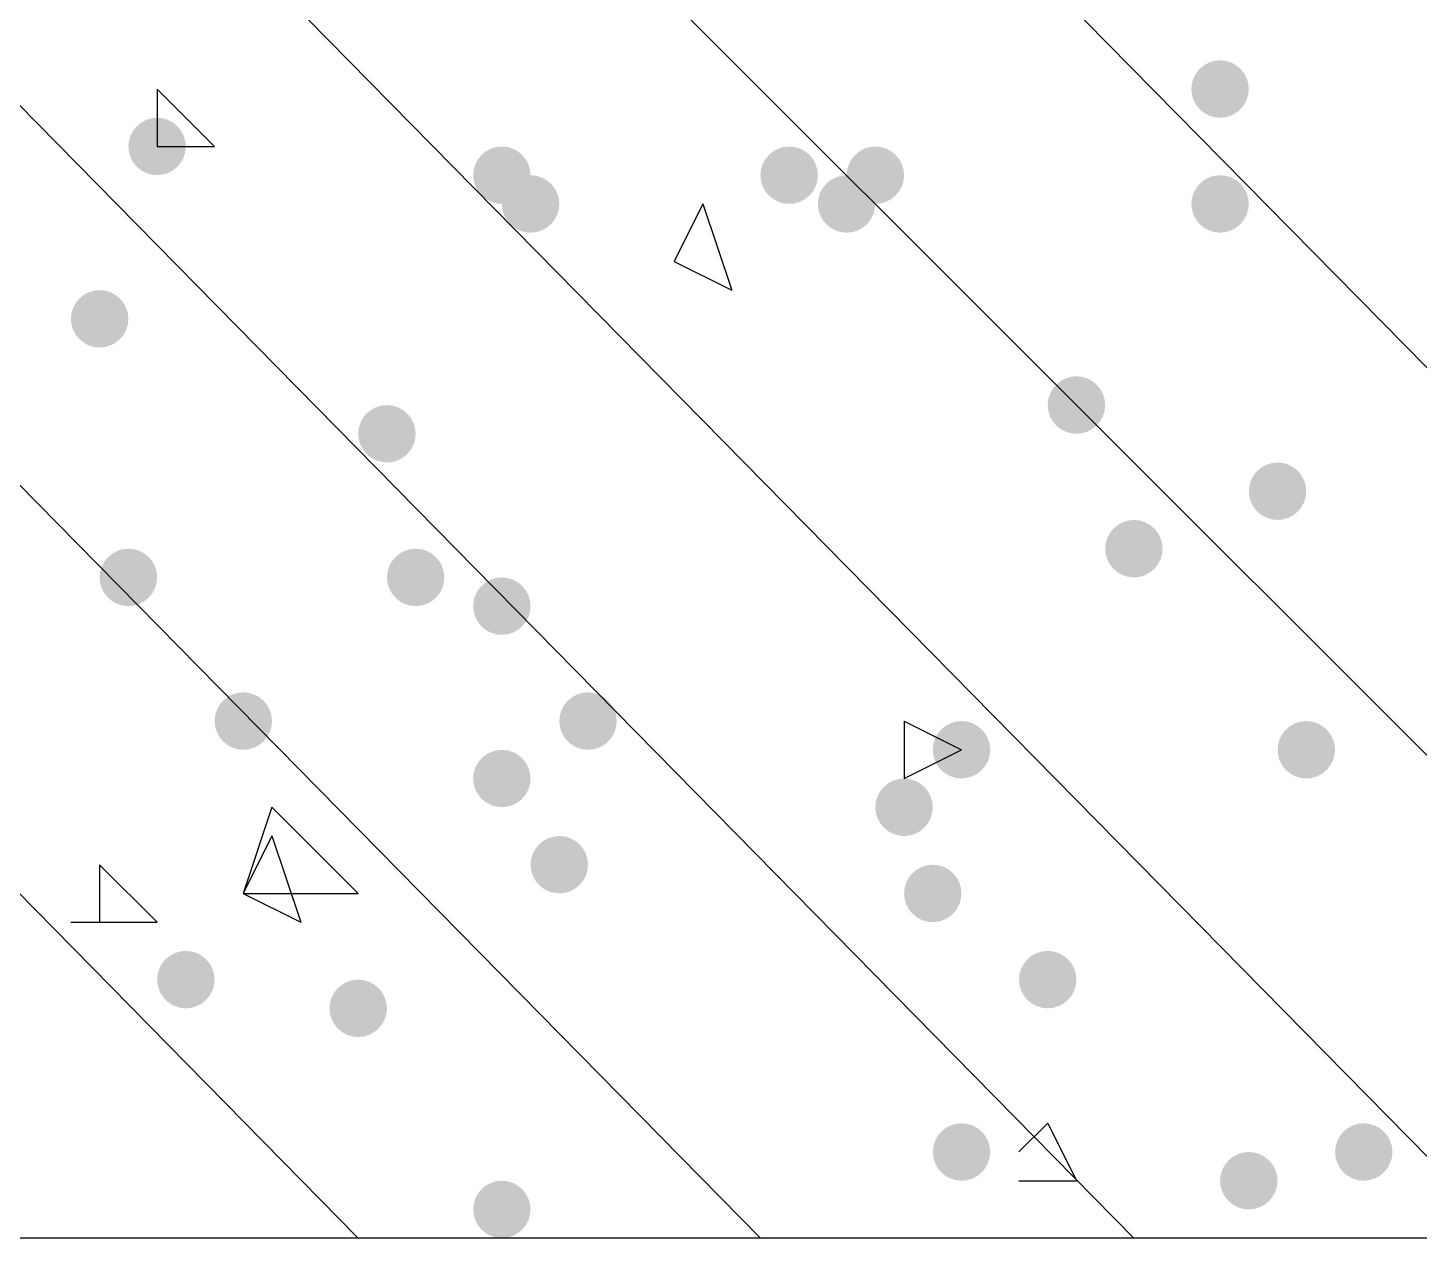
# Model space of a CAD drawing. Header units: inches. Extents: x 11 to 286, y 6 to 196.
# Drawn here: x 107.774 to 109.824, y 51.153 to 52.936 of the extents above; entities that cross this region are included whole.
import ezdxf

# ---------------------------------------------------------------- set-up
doc = ezdxf.new("R2010")
doc.units = ezdxf.units.IN
doc.header["$MEASUREMENT"] = 0
doc.layers.add('PDF_几何图形', color=7, linetype='Continuous')
doc.layers.add('PDF_实体填充', color=7, linetype='Continuous', true_color=0xffffff)

msp = doc.modelspace()

# ---------------------------------------------------------------- hatches: boundary and pattern name
at = {"layer": 'PDF_实体填充', "transparency": 33554559}
h = msp.add_hatch(color=7, dxfattribs=at)
edge = h.paths.add_edge_path(flags=0)
edge.add_spline(control_points=[(109.5728, 52.8461), (109.5728, 52.8228), (109.5537, 52.8038), (109.5304, 52.8038)], knot_values=[0, 0, 0, 0, 1, 1, 1, 1], degree=3, periodic=0)
edge.add_spline(control_points=[(109.5304, 52.8038), (109.5072, 52.8038), (109.4881, 52.8228), (109.4881, 52.8461)], knot_values=[0, 0, 0, 0, 1, 1, 1, 1], degree=3, periodic=0)
edge.add_line((109.4881, 52.8461), (109.4881, 52.8461))
edge.add_spline(control_points=[(109.4881, 52.8461), (109.4881, 52.8694), (109.5072, 52.8884), (109.5304, 52.8884)], knot_values=[0, 0, 0, 0, 1, 1, 1, 1], degree=3, periodic=0)
edge.add_spline(control_points=[(109.5304, 52.8884), (109.5537, 52.8884), (109.5728, 52.8694), (109.5728, 52.8461)], knot_values=[0, 0, 0, 0, 1, 1, 1, 1], degree=3, periodic=0)
edge.add_line((109.5728, 52.8461), (109.5728, 52.8461))
edge.add_line((109.5728, 52.8461), (109.5728, 52.8461))
h = msp.add_hatch(color=7, dxfattribs=at)
edge = h.paths.add_edge_path(flags=0)
edge.add_spline(control_points=[(108.0064, 52.7614), (108.0064, 52.7382), (107.9874, 52.7191), (107.9641, 52.7191)], knot_values=[0, 0, 0, 0, 1, 1, 1, 1], degree=3, periodic=0)
edge.add_spline(control_points=[(107.9641, 52.7191), (107.9408, 52.7191), (107.9218, 52.7382), (107.9218, 52.7614)], knot_values=[0, 0, 0, 0, 1, 1, 1, 1], degree=3, periodic=0)
edge.add_line((107.9218, 52.7614), (107.9218, 52.7614))
edge.add_spline(control_points=[(107.9218, 52.7614), (107.9218, 52.7847), (107.9408, 52.8038), (107.9641, 52.8038)], knot_values=[0, 0, 0, 0, 1, 1, 1, 1], degree=3, periodic=0)
edge.add_spline(control_points=[(107.9641, 52.8038), (107.9874, 52.8038), (108.0064, 52.7847), (108.0064, 52.7614)], knot_values=[0, 0, 0, 0, 1, 1, 1, 1], degree=3, periodic=0)
edge.add_line((108.0064, 52.7614), (108.0064, 52.7614))
edge.add_line((108.0064, 52.7614), (108.0064, 52.7614))
h = msp.add_hatch(color=7, dxfattribs=at)
edge = h.paths.add_edge_path(flags=0)
edge.add_spline(control_points=[(108.5144, 52.7191), (108.5144, 52.6958), (108.4954, 52.6768), (108.4721, 52.6768)], knot_values=[0, 0, 0, 0, 1, 1, 1, 1], degree=3, periodic=0)
edge.add_spline(control_points=[(108.4721, 52.6768), (108.4488, 52.6768), (108.4298, 52.6958), (108.4298, 52.7191)], knot_values=[0, 0, 0, 0, 1, 1, 1, 1], degree=3, periodic=0)
edge.add_line((108.4298, 52.7191), (108.4298, 52.7191))
edge.add_spline(control_points=[(108.4298, 52.7191), (108.4298, 52.7424), (108.4488, 52.7614), (108.4721, 52.7614)], knot_values=[0, 0, 0, 0, 1, 1, 1, 1], degree=3, periodic=0)
edge.add_spline(control_points=[(108.4721, 52.7614), (108.4954, 52.7614), (108.5144, 52.7424), (108.5144, 52.7191)], knot_values=[0, 0, 0, 0, 1, 1, 1, 1], degree=3, periodic=0)
edge.add_line((108.5144, 52.7191), (108.5144, 52.7191))
edge.add_line((108.5144, 52.7191), (108.5144, 52.7191))
h = msp.add_hatch(color=7, dxfattribs=at)
edge = h.paths.add_edge_path(flags=0)
edge.add_spline(control_points=[(108.9378, 52.7191), (108.9378, 52.6958), (108.9187, 52.6768), (108.8954, 52.6768)], knot_values=[0, 0, 0, 0, 1, 1, 1, 1], degree=3, periodic=0)
edge.add_spline(control_points=[(108.8954, 52.6768), (108.8722, 52.6768), (108.8531, 52.6958), (108.8531, 52.7191)], knot_values=[0, 0, 0, 0, 1, 1, 1, 1], degree=3, periodic=0)
edge.add_line((108.8531, 52.7191), (108.8531, 52.7191))
edge.add_spline(control_points=[(108.8531, 52.7191), (108.8531, 52.7424), (108.8722, 52.7614), (108.8954, 52.7614)], knot_values=[0, 0, 0, 0, 1, 1, 1, 1], degree=3, periodic=0)
edge.add_spline(control_points=[(108.8954, 52.7614), (108.9187, 52.7614), (108.9378, 52.7424), (108.9378, 52.7191)], knot_values=[0, 0, 0, 0, 1, 1, 1, 1], degree=3, periodic=0)
edge.add_line((108.9378, 52.7191), (108.9378, 52.7191))
edge.add_line((108.9378, 52.7191), (108.9378, 52.7191))
h = msp.add_hatch(color=7, dxfattribs=at)
edge = h.paths.add_edge_path(flags=0)
edge.add_spline(control_points=[(109.0648, 52.7191), (109.0648, 52.6958), (109.0457, 52.6768), (109.0224, 52.6768)], knot_values=[0, 0, 0, 0, 1, 1, 1, 1], degree=3, periodic=0)
edge.add_spline(control_points=[(109.0224, 52.6768), (108.9992, 52.6768), (108.9801, 52.6958), (108.9801, 52.7191)], knot_values=[0, 0, 0, 0, 1, 1, 1, 1], degree=3, periodic=0)
edge.add_line((108.9801, 52.7191), (108.9801, 52.7191))
edge.add_spline(control_points=[(108.9801, 52.7191), (108.9801, 52.7424), (108.9992, 52.7614), (109.0224, 52.7614)], knot_values=[0, 0, 0, 0, 1, 1, 1, 1], degree=3, periodic=0)
edge.add_spline(control_points=[(109.0224, 52.7614), (109.0457, 52.7614), (109.0648, 52.7424), (109.0648, 52.7191)], knot_values=[0, 0, 0, 0, 1, 1, 1, 1], degree=3, periodic=0)
edge.add_line((109.0648, 52.7191), (109.0648, 52.7191))
edge.add_line((109.0648, 52.7191), (109.0648, 52.7191))
h = msp.add_hatch(color=7, dxfattribs=at)
edge = h.paths.add_edge_path(flags=0)
edge.add_spline(control_points=[(108.5568, 52.6768), (108.5568, 52.6535), (108.5377, 52.6344), (108.5144, 52.6344)], knot_values=[0, 0, 0, 0, 1, 1, 1, 1], degree=3, periodic=0)
edge.add_spline(control_points=[(108.5144, 52.6344), (108.4912, 52.6344), (108.4721, 52.6535), (108.4721, 52.6768)], knot_values=[0, 0, 0, 0, 1, 1, 1, 1], degree=3, periodic=0)
edge.add_line((108.4721, 52.6768), (108.4721, 52.6768))
edge.add_spline(control_points=[(108.4721, 52.6768), (108.4721, 52.7001), (108.4912, 52.7191), (108.5144, 52.7191)], knot_values=[0, 0, 0, 0, 1, 1, 1, 1], degree=3, periodic=0)
edge.add_spline(control_points=[(108.5144, 52.7191), (108.5377, 52.7191), (108.5568, 52.7001), (108.5568, 52.6768)], knot_values=[0, 0, 0, 0, 1, 1, 1, 1], degree=3, periodic=0)
edge.add_line((108.5568, 52.6768), (108.5568, 52.6768))
edge.add_line((108.5568, 52.6768), (108.5568, 52.6768))
h = msp.add_hatch(color=7, dxfattribs=at)
edge = h.paths.add_edge_path(flags=0)
edge.add_spline(control_points=[(109.0224, 52.6768), (109.0224, 52.6535), (109.0034, 52.6344), (108.9801, 52.6344)], knot_values=[0, 0, 0, 0, 1, 1, 1, 1], degree=3, periodic=0)
edge.add_spline(control_points=[(108.9801, 52.6344), (108.9568, 52.6344), (108.9378, 52.6535), (108.9378, 52.6768)], knot_values=[0, 0, 0, 0, 1, 1, 1, 1], degree=3, periodic=0)
edge.add_line((108.9378, 52.6768), (108.9378, 52.6768))
edge.add_spline(control_points=[(108.9378, 52.6768), (108.9378, 52.7001), (108.9568, 52.7191), (108.9801, 52.7191)], knot_values=[0, 0, 0, 0, 1, 1, 1, 1], degree=3, periodic=0)
edge.add_spline(control_points=[(108.9801, 52.7191), (109.0034, 52.7191), (109.0224, 52.7001), (109.0224, 52.6768)], knot_values=[0, 0, 0, 0, 1, 1, 1, 1], degree=3, periodic=0)
edge.add_line((109.0224, 52.6768), (109.0224, 52.6768))
edge.add_line((109.0224, 52.6768), (109.0224, 52.6768))
h = msp.add_hatch(color=7, dxfattribs=at)
edge = h.paths.add_edge_path(flags=0)
edge.add_spline(control_points=[(109.5728, 52.6768), (109.5728, 52.6535), (109.5537, 52.6344), (109.5304, 52.6344)], knot_values=[0, 0, 0, 0, 1, 1, 1, 1], degree=3, periodic=0)
edge.add_spline(control_points=[(109.5304, 52.6344), (109.5072, 52.6344), (109.4881, 52.6535), (109.4881, 52.6768)], knot_values=[0, 0, 0, 0, 1, 1, 1, 1], degree=3, periodic=0)
edge.add_line((109.4881, 52.6768), (109.4881, 52.6768))
edge.add_spline(control_points=[(109.4881, 52.6768), (109.4881, 52.7001), (109.5072, 52.7191), (109.5304, 52.7191)], knot_values=[0, 0, 0, 0, 1, 1, 1, 1], degree=3, periodic=0)
edge.add_spline(control_points=[(109.5304, 52.7191), (109.5537, 52.7191), (109.5728, 52.7001), (109.5728, 52.6768)], knot_values=[0, 0, 0, 0, 1, 1, 1, 1], degree=3, periodic=0)
edge.add_line((109.5728, 52.6768), (109.5728, 52.6768))
edge.add_line((109.5728, 52.6768), (109.5728, 52.6768))
h = msp.add_hatch(color=7, dxfattribs=at)
edge = h.paths.add_edge_path(flags=0)
edge.add_spline(control_points=[(107.9218, 52.5074), (107.9218, 52.4842), (107.9027, 52.4651), (107.8794, 52.4651)], knot_values=[0, 0, 0, 0, 1, 1, 1, 1], degree=3, periodic=0)
edge.add_spline(control_points=[(107.8794, 52.4651), (107.8562, 52.4651), (107.8371, 52.4842), (107.8371, 52.5074)], knot_values=[0, 0, 0, 0, 1, 1, 1, 1], degree=3, periodic=0)
edge.add_line((107.8371, 52.5074), (107.8371, 52.5074))
edge.add_spline(control_points=[(107.8371, 52.5074), (107.8371, 52.5307), (107.8562, 52.5498), (107.8794, 52.5498)], knot_values=[0, 0, 0, 0, 1, 1, 1, 1], degree=3, periodic=0)
edge.add_spline(control_points=[(107.8794, 52.5498), (107.9027, 52.5498), (107.9218, 52.5307), (107.9218, 52.5074)], knot_values=[0, 0, 0, 0, 1, 1, 1, 1], degree=3, periodic=0)
edge.add_line((107.9218, 52.5074), (107.9218, 52.5074))
edge.add_line((107.9218, 52.5074), (107.9218, 52.5074))
h = msp.add_hatch(color=7, dxfattribs=at)
edge = h.paths.add_edge_path(flags=0)
edge.add_spline(control_points=[(109.3611, 52.3804), (109.3611, 52.3572), (109.3421, 52.3381), (109.3188, 52.3381)], knot_values=[0, 0, 0, 0, 1, 1, 1, 1], degree=3, periodic=0)
edge.add_spline(control_points=[(109.3188, 52.3381), (109.2955, 52.3381), (109.2764, 52.3572), (109.2764, 52.3804)], knot_values=[0, 0, 0, 0, 1, 1, 1, 1], degree=3, periodic=0)
edge.add_line((109.2764, 52.3804), (109.2764, 52.3804))
edge.add_spline(control_points=[(109.2764, 52.3804), (109.2764, 52.4037), (109.2955, 52.4228), (109.3188, 52.4228)], knot_values=[0, 0, 0, 0, 1, 1, 1, 1], degree=3, periodic=0)
edge.add_spline(control_points=[(109.3188, 52.4228), (109.3421, 52.4228), (109.3611, 52.4037), (109.3611, 52.3804)], knot_values=[0, 0, 0, 0, 1, 1, 1, 1], degree=3, periodic=0)
edge.add_line((109.3611, 52.3804), (109.3611, 52.3804))
edge.add_line((109.3611, 52.3804), (109.3611, 52.3804))
h = msp.add_hatch(color=7, dxfattribs=at)
edge = h.paths.add_edge_path(flags=0)
edge.add_spline(control_points=[(108.3451, 52.3381), (108.3451, 52.3148), (108.3261, 52.2958), (108.3028, 52.2958)], knot_values=[0, 0, 0, 0, 1, 1, 1, 1], degree=3, periodic=0)
edge.add_spline(control_points=[(108.3028, 52.2958), (108.2795, 52.2958), (108.2604, 52.3148), (108.2604, 52.3381)], knot_values=[0, 0, 0, 0, 1, 1, 1, 1], degree=3, periodic=0)
edge.add_line((108.2604, 52.3381), (108.2604, 52.3381))
edge.add_spline(control_points=[(108.2604, 52.3381), (108.2604, 52.3614), (108.2795, 52.3804), (108.3028, 52.3804)], knot_values=[0, 0, 0, 0, 1, 1, 1, 1], degree=3, periodic=0)
edge.add_spline(control_points=[(108.3028, 52.3804), (108.3261, 52.3804), (108.3451, 52.3614), (108.3451, 52.3381)], knot_values=[0, 0, 0, 0, 1, 1, 1, 1], degree=3, periodic=0)
edge.add_line((108.3451, 52.3381), (108.3451, 52.3381))
edge.add_line((108.3451, 52.3381), (108.3451, 52.3381))
h = msp.add_hatch(color=7, dxfattribs=at)
edge = h.paths.add_edge_path(flags=0)
edge.add_spline(control_points=[(109.6574, 52.2534), (109.6574, 52.2302), (109.6384, 52.2111), (109.6151, 52.2111)], knot_values=[0, 0, 0, 0, 1, 1, 1, 1], degree=3, periodic=0)
edge.add_spline(control_points=[(109.6151, 52.2111), (109.5918, 52.2111), (109.5728, 52.2302), (109.5728, 52.2534)], knot_values=[0, 0, 0, 0, 1, 1, 1, 1], degree=3, periodic=0)
edge.add_line((109.5728, 52.2534), (109.5728, 52.2534))
edge.add_spline(control_points=[(109.5728, 52.2534), (109.5728, 52.2767), (109.5918, 52.2958), (109.6151, 52.2958)], knot_values=[0, 0, 0, 0, 1, 1, 1, 1], degree=3, periodic=0)
edge.add_spline(control_points=[(109.6151, 52.2958), (109.6384, 52.2958), (109.6574, 52.2767), (109.6574, 52.2534)], knot_values=[0, 0, 0, 0, 1, 1, 1, 1], degree=3, periodic=0)
edge.add_line((109.6574, 52.2534), (109.6574, 52.2534))
edge.add_line((109.6574, 52.2534), (109.6574, 52.2534))
h = msp.add_hatch(color=7, dxfattribs=at)
edge = h.paths.add_edge_path(flags=0)
edge.add_spline(control_points=[(109.4458, 52.1688), (109.4458, 52.1455), (109.4267, 52.1264), (109.4034, 52.1264)], knot_values=[0, 0, 0, 0, 1, 1, 1, 1], degree=3, periodic=0)
edge.add_spline(control_points=[(109.4034, 52.1264), (109.3802, 52.1264), (109.3611, 52.1455), (109.3611, 52.1688)], knot_values=[0, 0, 0, 0, 1, 1, 1, 1], degree=3, periodic=0)
edge.add_line((109.3611, 52.1688), (109.3611, 52.1688))
edge.add_spline(control_points=[(109.3611, 52.1688), (109.3611, 52.1921), (109.3802, 52.2111), (109.4034, 52.2111)], knot_values=[0, 0, 0, 0, 1, 1, 1, 1], degree=3, periodic=0)
edge.add_spline(control_points=[(109.4034, 52.2111), (109.4267, 52.2111), (109.4458, 52.1921), (109.4458, 52.1688)], knot_values=[0, 0, 0, 0, 1, 1, 1, 1], degree=3, periodic=0)
edge.add_line((109.4458, 52.1688), (109.4458, 52.1688))
edge.add_line((109.4458, 52.1688), (109.4458, 52.1688))
h = msp.add_hatch(color=7, dxfattribs=at)
edge = h.paths.add_edge_path(flags=0)
edge.add_spline(control_points=[(107.9641, 52.1264), (107.9641, 52.1032), (107.9451, 52.0841), (107.9218, 52.0841)], knot_values=[0, 0, 0, 0, 1, 1, 1, 1], degree=3, periodic=0)
edge.add_spline(control_points=[(107.9218, 52.0841), (107.8985, 52.0841), (107.8794, 52.1032), (107.8794, 52.1264)], knot_values=[0, 0, 0, 0, 1, 1, 1, 1], degree=3, periodic=0)
edge.add_line((107.8794, 52.1264), (107.8794, 52.1264))
edge.add_spline(control_points=[(107.8794, 52.1264), (107.8794, 52.1497), (107.8985, 52.1688), (107.9218, 52.1688)], knot_values=[0, 0, 0, 0, 1, 1, 1, 1], degree=3, periodic=0)
edge.add_spline(control_points=[(107.9218, 52.1688), (107.9451, 52.1688), (107.9641, 52.1497), (107.9641, 52.1264)], knot_values=[0, 0, 0, 0, 1, 1, 1, 1], degree=3, periodic=0)
edge.add_line((107.9641, 52.1264), (107.9641, 52.1264))
edge.add_line((107.9641, 52.1264), (107.9641, 52.1264))
h = msp.add_hatch(color=7, dxfattribs=at)
edge = h.paths.add_edge_path(flags=0)
edge.add_spline(control_points=[(108.3874, 52.1264), (108.3874, 52.1032), (108.3684, 52.0841), (108.3451, 52.0841)], knot_values=[0, 0, 0, 0, 1, 1, 1, 1], degree=3, periodic=0)
edge.add_spline(control_points=[(108.3451, 52.0841), (108.3218, 52.0841), (108.3028, 52.1032), (108.3028, 52.1264)], knot_values=[0, 0, 0, 0, 1, 1, 1, 1], degree=3, periodic=0)
edge.add_line((108.3028, 52.1264), (108.3028, 52.1264))
edge.add_spline(control_points=[(108.3028, 52.1264), (108.3028, 52.1497), (108.3218, 52.1688), (108.3451, 52.1688)], knot_values=[0, 0, 0, 0, 1, 1, 1, 1], degree=3, periodic=0)
edge.add_spline(control_points=[(108.3451, 52.1688), (108.3684, 52.1688), (108.3874, 52.1497), (108.3874, 52.1264)], knot_values=[0, 0, 0, 0, 1, 1, 1, 1], degree=3, periodic=0)
edge.add_line((108.3874, 52.1264), (108.3874, 52.1264))
edge.add_line((108.3874, 52.1264), (108.3874, 52.1264))
h = msp.add_hatch(color=7, dxfattribs=at)
edge = h.paths.add_edge_path(flags=0)
edge.add_spline(control_points=[(108.5144, 52.0841), (108.5144, 52.0608), (108.4954, 52.0418), (108.4721, 52.0418)], knot_values=[0, 0, 0, 0, 1, 1, 1, 1], degree=3, periodic=0)
edge.add_spline(control_points=[(108.4721, 52.0418), (108.4488, 52.0418), (108.4298, 52.0608), (108.4298, 52.0841)], knot_values=[0, 0, 0, 0, 1, 1, 1, 1], degree=3, periodic=0)
edge.add_line((108.4298, 52.0841), (108.4298, 52.0841))
edge.add_spline(control_points=[(108.4298, 52.0841), (108.4298, 52.1074), (108.4488, 52.1264), (108.4721, 52.1264)], knot_values=[0, 0, 0, 0, 1, 1, 1, 1], degree=3, periodic=0)
edge.add_spline(control_points=[(108.4721, 52.1264), (108.4954, 52.1264), (108.5144, 52.1074), (108.5144, 52.0841)], knot_values=[0, 0, 0, 0, 1, 1, 1, 1], degree=3, periodic=0)
edge.add_line((108.5144, 52.0841), (108.5144, 52.0841))
edge.add_line((108.5144, 52.0841), (108.5144, 52.0841))
h = msp.add_hatch(color=7, dxfattribs=at)
edge = h.paths.add_edge_path(flags=0)
edge.add_spline(control_points=[(108.1334, 51.9148), (108.1334, 51.8915), (108.1144, 51.8724), (108.0911, 51.8724)], knot_values=[0, 0, 0, 0, 1, 1, 1, 1], degree=3, periodic=0)
edge.add_spline(control_points=[(108.0911, 51.8724), (108.0678, 51.8724), (108.0488, 51.8915), (108.0488, 51.9148)], knot_values=[0, 0, 0, 0, 1, 1, 1, 1], degree=3, periodic=0)
edge.add_line((108.0488, 51.9148), (108.0488, 51.9148))
edge.add_spline(control_points=[(108.0488, 51.9148), (108.0488, 51.9381), (108.0678, 51.9571), (108.0911, 51.9571)], knot_values=[0, 0, 0, 0, 1, 1, 1, 1], degree=3, periodic=0)
edge.add_spline(control_points=[(108.0911, 51.9571), (108.1144, 51.9571), (108.1334, 51.9381), (108.1334, 51.9148)], knot_values=[0, 0, 0, 0, 1, 1, 1, 1], degree=3, periodic=0)
edge.add_line((108.1334, 51.9148), (108.1334, 51.9148))
edge.add_line((108.1334, 51.9148), (108.1334, 51.9148))
h = msp.add_hatch(color=7, dxfattribs=at)
edge = h.paths.add_edge_path(flags=0)
edge.add_spline(control_points=[(108.6414, 51.9148), (108.6414, 51.8915), (108.6224, 51.8724), (108.5991, 51.8724)], knot_values=[0, 0, 0, 0, 1, 1, 1, 1], degree=3, periodic=0)
edge.add_spline(control_points=[(108.5991, 51.8724), (108.5758, 51.8724), (108.5568, 51.8915), (108.5568, 51.9148)], knot_values=[0, 0, 0, 0, 1, 1, 1, 1], degree=3, periodic=0)
edge.add_line((108.5568, 51.9148), (108.5568, 51.9148))
edge.add_spline(control_points=[(108.5568, 51.9148), (108.5568, 51.9381), (108.5758, 51.9571), (108.5991, 51.9571)], knot_values=[0, 0, 0, 0, 1, 1, 1, 1], degree=3, periodic=0)
edge.add_spline(control_points=[(108.5991, 51.9571), (108.6224, 51.9571), (108.6414, 51.9381), (108.6414, 51.9148)], knot_values=[0, 0, 0, 0, 1, 1, 1, 1], degree=3, periodic=0)
edge.add_line((108.6414, 51.9148), (108.6414, 51.9148))
edge.add_line((108.6414, 51.9148), (108.6414, 51.9148))
h = msp.add_hatch(color=7, dxfattribs=at)
edge = h.paths.add_edge_path(flags=0)
edge.add_spline(control_points=[(109.1918, 51.8724), (109.1918, 51.8492), (109.1727, 51.8301), (109.1494, 51.8301)], knot_values=[0, 0, 0, 0, 1, 1, 1, 1], degree=3, periodic=0)
edge.add_spline(control_points=[(109.1494, 51.8301), (109.1262, 51.8301), (109.1071, 51.8492), (109.1071, 51.8724)], knot_values=[0, 0, 0, 0, 1, 1, 1, 1], degree=3, periodic=0)
edge.add_line((109.1071, 51.8724), (109.1071, 51.8724))
edge.add_spline(control_points=[(109.1071, 51.8724), (109.1071, 51.8957), (109.1262, 51.9148), (109.1494, 51.9148)], knot_values=[0, 0, 0, 0, 1, 1, 1, 1], degree=3, periodic=0)
edge.add_spline(control_points=[(109.1494, 51.9148), (109.1727, 51.9148), (109.1918, 51.8957), (109.1918, 51.8724)], knot_values=[0, 0, 0, 0, 1, 1, 1, 1], degree=3, periodic=0)
edge.add_line((109.1918, 51.8724), (109.1918, 51.8724))
edge.add_line((109.1918, 51.8724), (109.1918, 51.8724))
h = msp.add_hatch(color=7, dxfattribs=at)
edge = h.paths.add_edge_path(flags=0)
edge.add_spline(control_points=[(109.6998, 51.8724), (109.6998, 51.8492), (109.6807, 51.8301), (109.6574, 51.8301)], knot_values=[0, 0, 0, 0, 1, 1, 1, 1], degree=3, periodic=0)
edge.add_spline(control_points=[(109.6574, 51.8301), (109.6342, 51.8301), (109.6151, 51.8492), (109.6151, 51.8724)], knot_values=[0, 0, 0, 0, 1, 1, 1, 1], degree=3, periodic=0)
edge.add_line((109.6151, 51.8724), (109.6151, 51.8724))
edge.add_spline(control_points=[(109.6151, 51.8724), (109.6151, 51.8957), (109.6342, 51.9148), (109.6574, 51.9148)], knot_values=[0, 0, 0, 0, 1, 1, 1, 1], degree=3, periodic=0)
edge.add_spline(control_points=[(109.6574, 51.9148), (109.6807, 51.9148), (109.6998, 51.8957), (109.6998, 51.8724)], knot_values=[0, 0, 0, 0, 1, 1, 1, 1], degree=3, periodic=0)
edge.add_line((109.6998, 51.8724), (109.6998, 51.8724))
edge.add_line((109.6998, 51.8724), (109.6998, 51.8724))
h = msp.add_hatch(color=7, dxfattribs=at)
edge = h.paths.add_edge_path(flags=0)
edge.add_spline(control_points=[(108.5144, 51.8301), (108.5144, 51.8068), (108.4954, 51.7878), (108.4721, 51.7878)], knot_values=[0, 0, 0, 0, 1, 1, 1, 1], degree=3, periodic=0)
edge.add_spline(control_points=[(108.4721, 51.7878), (108.4488, 51.7878), (108.4298, 51.8068), (108.4298, 51.8301)], knot_values=[0, 0, 0, 0, 1, 1, 1, 1], degree=3, periodic=0)
edge.add_line((108.4298, 51.8301), (108.4298, 51.8301))
edge.add_spline(control_points=[(108.4298, 51.8301), (108.4298, 51.8534), (108.4488, 51.8724), (108.4721, 51.8724)], knot_values=[0, 0, 0, 0, 1, 1, 1, 1], degree=3, periodic=0)
edge.add_spline(control_points=[(108.4721, 51.8724), (108.4954, 51.8724), (108.5144, 51.8534), (108.5144, 51.8301)], knot_values=[0, 0, 0, 0, 1, 1, 1, 1], degree=3, periodic=0)
edge.add_line((108.5144, 51.8301), (108.5144, 51.8301))
edge.add_line((108.5144, 51.8301), (108.5144, 51.8301))
h = msp.add_hatch(color=7, dxfattribs=at)
edge = h.paths.add_edge_path(flags=0)
edge.add_spline(control_points=[(109.1071, 51.7878), (109.1071, 51.7645), (109.0881, 51.7454), (109.0648, 51.7454)], knot_values=[0, 0, 0, 0, 1, 1, 1, 1], degree=3, periodic=0)
edge.add_spline(control_points=[(109.0648, 51.7454), (109.0415, 51.7454), (109.0224, 51.7645), (109.0224, 51.7878)], knot_values=[0, 0, 0, 0, 1, 1, 1, 1], degree=3, periodic=0)
edge.add_line((109.0224, 51.7878), (109.0224, 51.7878))
edge.add_spline(control_points=[(109.0224, 51.7878), (109.0224, 51.8111), (109.0415, 51.8301), (109.0648, 51.8301)], knot_values=[0, 0, 0, 0, 1, 1, 1, 1], degree=3, periodic=0)
edge.add_spline(control_points=[(109.0648, 51.8301), (109.0881, 51.8301), (109.1071, 51.8111), (109.1071, 51.7878)], knot_values=[0, 0, 0, 0, 1, 1, 1, 1], degree=3, periodic=0)
edge.add_line((109.1071, 51.7878), (109.1071, 51.7878))
edge.add_line((109.1071, 51.7878), (109.1071, 51.7878))
h = msp.add_hatch(color=7, dxfattribs=at)
edge = h.paths.add_edge_path(flags=0)
edge.add_spline(control_points=[(108.5991, 51.7031), (108.5991, 51.6798), (108.5801, 51.6608), (108.5568, 51.6608)], knot_values=[0, 0, 0, 0, 1, 1, 1, 1], degree=3, periodic=0)
edge.add_spline(control_points=[(108.5568, 51.6608), (108.5335, 51.6608), (108.5144, 51.6798), (108.5144, 51.7031)], knot_values=[0, 0, 0, 0, 1, 1, 1, 1], degree=3, periodic=0)
edge.add_line((108.5144, 51.7031), (108.5144, 51.7031))
edge.add_spline(control_points=[(108.5144, 51.7031), (108.5144, 51.7264), (108.5335, 51.7454), (108.5568, 51.7454)], knot_values=[0, 0, 0, 0, 1, 1, 1, 1], degree=3, periodic=0)
edge.add_spline(control_points=[(108.5568, 51.7454), (108.5801, 51.7454), (108.5991, 51.7264), (108.5991, 51.7031)], knot_values=[0, 0, 0, 0, 1, 1, 1, 1], degree=3, periodic=0)
edge.add_line((108.5991, 51.7031), (108.5991, 51.7031))
edge.add_line((108.5991, 51.7031), (108.5991, 51.7031))
h = msp.add_hatch(color=7, dxfattribs=at)
edge = h.paths.add_edge_path(flags=0)
edge.add_spline(control_points=[(109.1494, 51.6608), (109.1494, 51.6375), (109.1304, 51.6184), (109.1071, 51.6184)], knot_values=[0, 0, 0, 0, 1, 1, 1, 1], degree=3, periodic=0)
edge.add_spline(control_points=[(109.1071, 51.6184), (109.0838, 51.6184), (109.0648, 51.6375), (109.0648, 51.6608)], knot_values=[0, 0, 0, 0, 1, 1, 1, 1], degree=3, periodic=0)
edge.add_line((109.0648, 51.6608), (109.0648, 51.6608))
edge.add_spline(control_points=[(109.0648, 51.6608), (109.0648, 51.6841), (109.0838, 51.7031), (109.1071, 51.7031)], knot_values=[0, 0, 0, 0, 1, 1, 1, 1], degree=3, periodic=0)
edge.add_spline(control_points=[(109.1071, 51.7031), (109.1304, 51.7031), (109.1494, 51.6841), (109.1494, 51.6608)], knot_values=[0, 0, 0, 0, 1, 1, 1, 1], degree=3, periodic=0)
edge.add_line((109.1494, 51.6608), (109.1494, 51.6608))
edge.add_line((109.1494, 51.6608), (109.1494, 51.6608))
h = msp.add_hatch(color=7, dxfattribs=at)
edge = h.paths.add_edge_path(flags=0)
edge.add_spline(control_points=[(108.0488, 51.5338), (108.0488, 51.5105), (108.0297, 51.4914), (108.0064, 51.4914)], knot_values=[0, 0, 0, 0, 1, 1, 1, 1], degree=3, periodic=0)
edge.add_spline(control_points=[(108.0064, 51.4914), (107.9832, 51.4914), (107.9641, 51.5105), (107.9641, 51.5338)], knot_values=[0, 0, 0, 0, 1, 1, 1, 1], degree=3, periodic=0)
edge.add_line((107.9641, 51.5338), (107.9641, 51.5338))
edge.add_spline(control_points=[(107.9641, 51.5338), (107.9641, 51.5571), (107.9832, 51.5761), (108.0064, 51.5761)], knot_values=[0, 0, 0, 0, 1, 1, 1, 1], degree=3, periodic=0)
edge.add_spline(control_points=[(108.0064, 51.5761), (108.0297, 51.5761), (108.0488, 51.5571), (108.0488, 51.5338)], knot_values=[0, 0, 0, 0, 1, 1, 1, 1], degree=3, periodic=0)
edge.add_line((108.0488, 51.5338), (108.0488, 51.5338))
edge.add_line((108.0488, 51.5338), (108.0488, 51.5338))
h = msp.add_hatch(color=7, dxfattribs=at)
edge = h.paths.add_edge_path(flags=0)
edge.add_spline(control_points=[(109.3188, 51.5338), (109.3188, 51.5105), (109.2997, 51.4914), (109.2764, 51.4914)], knot_values=[0, 0, 0, 0, 1, 1, 1, 1], degree=3, periodic=0)
edge.add_spline(control_points=[(109.2764, 51.4914), (109.2532, 51.4914), (109.2341, 51.5105), (109.2341, 51.5338)], knot_values=[0, 0, 0, 0, 1, 1, 1, 1], degree=3, periodic=0)
edge.add_line((109.2341, 51.5338), (109.2341, 51.5338))
edge.add_spline(control_points=[(109.2341, 51.5338), (109.2341, 51.5571), (109.2532, 51.5761), (109.2764, 51.5761)], knot_values=[0, 0, 0, 0, 1, 1, 1, 1], degree=3, periodic=0)
edge.add_spline(control_points=[(109.2764, 51.5761), (109.2997, 51.5761), (109.3188, 51.5571), (109.3188, 51.5338)], knot_values=[0, 0, 0, 0, 1, 1, 1, 1], degree=3, periodic=0)
edge.add_line((109.3188, 51.5338), (109.3188, 51.5338))
edge.add_line((109.3188, 51.5338), (109.3188, 51.5338))
h = msp.add_hatch(color=7, dxfattribs=at)
edge = h.paths.add_edge_path(flags=0)
edge.add_spline(control_points=[(108.3028, 51.4914), (108.3028, 51.4682), (108.2837, 51.4491), (108.2604, 51.4491)], knot_values=[0, 0, 0, 0, 1, 1, 1, 1], degree=3, periodic=0)
edge.add_spline(control_points=[(108.2604, 51.4491), (108.2372, 51.4491), (108.2181, 51.4682), (108.2181, 51.4914)], knot_values=[0, 0, 0, 0, 1, 1, 1, 1], degree=3, periodic=0)
edge.add_line((108.2181, 51.4914), (108.2181, 51.4914))
edge.add_spline(control_points=[(108.2181, 51.4914), (108.2181, 51.5147), (108.2372, 51.5338), (108.2604, 51.5338)], knot_values=[0, 0, 0, 0, 1, 1, 1, 1], degree=3, periodic=0)
edge.add_spline(control_points=[(108.2604, 51.5338), (108.2837, 51.5338), (108.3028, 51.5147), (108.3028, 51.4914)], knot_values=[0, 0, 0, 0, 1, 1, 1, 1], degree=3, periodic=0)
edge.add_line((108.3028, 51.4914), (108.3028, 51.4914))
edge.add_line((108.3028, 51.4914), (108.3028, 51.4914))
h = msp.add_hatch(color=7, dxfattribs=at)
edge = h.paths.add_edge_path(flags=0)
edge.add_spline(control_points=[(109.1918, 51.2798), (109.1918, 51.2565), (109.1727, 51.2374), (109.1494, 51.2374)], knot_values=[0, 0, 0, 0, 1, 1, 1, 1], degree=3, periodic=0)
edge.add_spline(control_points=[(109.1494, 51.2374), (109.1262, 51.2374), (109.1071, 51.2565), (109.1071, 51.2798)], knot_values=[0, 0, 0, 0, 1, 1, 1, 1], degree=3, periodic=0)
edge.add_line((109.1071, 51.2798), (109.1071, 51.2798))
edge.add_spline(control_points=[(109.1071, 51.2798), (109.1071, 51.3031), (109.1262, 51.3221), (109.1494, 51.3221)], knot_values=[0, 0, 0, 0, 1, 1, 1, 1], degree=3, periodic=0)
edge.add_spline(control_points=[(109.1494, 51.3221), (109.1727, 51.3221), (109.1918, 51.3031), (109.1918, 51.2798)], knot_values=[0, 0, 0, 0, 1, 1, 1, 1], degree=3, periodic=0)
edge.add_line((109.1918, 51.2798), (109.1918, 51.2798))
edge.add_line((109.1918, 51.2798), (109.1918, 51.2798))
h = msp.add_hatch(color=7, dxfattribs=at)
edge = h.paths.add_edge_path(flags=0)
edge.add_spline(control_points=[(109.7844, 51.2798), (109.7844, 51.2565), (109.7654, 51.2374), (109.7421, 51.2374)], knot_values=[0, 0, 0, 0, 1, 1, 1, 1], degree=3, periodic=0)
edge.add_spline(control_points=[(109.7421, 51.2374), (109.7188, 51.2374), (109.6998, 51.2565), (109.6998, 51.2798)], knot_values=[0, 0, 0, 0, 1, 1, 1, 1], degree=3, periodic=0)
edge.add_line((109.6998, 51.2798), (109.6998, 51.2798))
edge.add_spline(control_points=[(109.6998, 51.2798), (109.6998, 51.3031), (109.7188, 51.3221), (109.7421, 51.3221)], knot_values=[0, 0, 0, 0, 1, 1, 1, 1], degree=3, periodic=0)
edge.add_spline(control_points=[(109.7421, 51.3221), (109.7654, 51.3221), (109.7844, 51.3031), (109.7844, 51.2798)], knot_values=[0, 0, 0, 0, 1, 1, 1, 1], degree=3, periodic=0)
edge.add_line((109.7844, 51.2798), (109.7844, 51.2798))
edge.add_line((109.7844, 51.2798), (109.7844, 51.2798))
h = msp.add_hatch(color=7, dxfattribs=at)
edge = h.paths.add_edge_path(flags=0)
edge.add_spline(control_points=[(109.6151, 51.2374), (109.6151, 51.2142), (109.5961, 51.1951), (109.5728, 51.1951)], knot_values=[0, 0, 0, 0, 1, 1, 1, 1], degree=3, periodic=0)
edge.add_spline(control_points=[(109.5728, 51.1951), (109.5495, 51.1951), (109.5304, 51.2142), (109.5304, 51.2374)], knot_values=[0, 0, 0, 0, 1, 1, 1, 1], degree=3, periodic=0)
edge.add_line((109.5304, 51.2374), (109.5304, 51.2374))
edge.add_spline(control_points=[(109.5304, 51.2374), (109.5304, 51.2607), (109.5495, 51.2798), (109.5728, 51.2798)], knot_values=[0, 0, 0, 0, 1, 1, 1, 1], degree=3, periodic=0)
edge.add_spline(control_points=[(109.5728, 51.2798), (109.5961, 51.2798), (109.6151, 51.2607), (109.6151, 51.2374)], knot_values=[0, 0, 0, 0, 1, 1, 1, 1], degree=3, periodic=0)
edge.add_line((109.6151, 51.2374), (109.6151, 51.2374))
edge.add_line((109.6151, 51.2374), (109.6151, 51.2374))
h = msp.add_hatch(color=7, dxfattribs=at)
edge = h.paths.add_edge_path(flags=0)
edge.add_spline(control_points=[(108.5144, 51.1951), (108.5144, 51.1718), (108.4954, 51.1528), (108.4721, 51.1528)], knot_values=[0, 0, 0, 0, 1, 1, 1, 1], degree=3, periodic=0)
edge.add_spline(control_points=[(108.4721, 51.1528), (108.4488, 51.1528), (108.4298, 51.1718), (108.4298, 51.1951)], knot_values=[0, 0, 0, 0, 1, 1, 1, 1], degree=3, periodic=0)
edge.add_line((108.4298, 51.1951), (108.4298, 51.1951))
edge.add_spline(control_points=[(108.4298, 51.1951), (108.4298, 51.2184), (108.4488, 51.2374), (108.4721, 51.2374)], knot_values=[0, 0, 0, 0, 1, 1, 1, 1], degree=3, periodic=0)
edge.add_spline(control_points=[(108.4721, 51.2374), (108.4954, 51.2374), (108.5144, 51.2184), (108.5144, 51.1951)], knot_values=[0, 0, 0, 0, 1, 1, 1, 1], degree=3, periodic=0)
edge.add_line((108.5144, 51.1951), (108.5144, 51.1951))
edge.add_line((108.5144, 51.1951), (108.5144, 51.1951))

# ---------------------------------------------------------------- linework, layer by layer
at = {"layer": 'PDF_几何图形'}
for p, q in [((105.7204, 53.7351), (108.2604, 51.1528)), ((106.3131, 53.7351), (108.8531, 51.1528)), ((106.8634, 53.7351), (109.4034, 51.1528)), ((107.4138, 53.7351), (109.9538, 51.1528)), ((107.9641, 53.7351), (110.5464, 51.1528)), ((108.5568, 53.7351), (111.0968, 51.1528)), ((107.9641, 52.8461), (108.0488, 52.7614)), ((107.9641, 52.8461), (107.9641, 52.7614)), ((107.9641, 52.7614), (108.0488, 52.7614)), ((108.7684, 52.6768), (108.7261, 52.5921)), ((108.7684, 52.6768), (108.8108, 52.5498)), ((108.7261, 52.5921), (108.8108, 52.5498)), ((109.0648, 51.9148), (109.1494, 51.8724)), ((109.0648, 51.9148), (109.0648, 51.8301)), ((109.0648, 51.8301), (109.1494, 51.8724)), ((108.1334, 51.7878), (108.0911, 51.6608)), ((108.1334, 51.7878), (108.2604, 51.6608)), ((108.1334, 51.7454), (108.0911, 51.6608)), ((108.1334, 51.7454), (108.1758, 51.6184)), ((107.8794, 51.7031), (107.9641, 51.6184)), ((107.8794, 51.7031), (107.8794, 51.6184)), ((108.0911, 51.6608), (108.2604, 51.6608)), ((108.0911, 51.6608), (108.1758, 51.6184)), ((107.8371, 51.6184), (107.9641, 51.6184)), ((109.2764, 51.3221), (109.2341, 51.2798)), ((109.2764, 51.3221), (109.3188, 51.2374)), ((109.2341, 51.2374), (109.3188, 51.2374)), ((176.9251, 51.1528), (70.4568, 51.1528))]:
    msp.add_line(p, q, dxfattribs=at)

doc.saveas('drawing.dxf')
